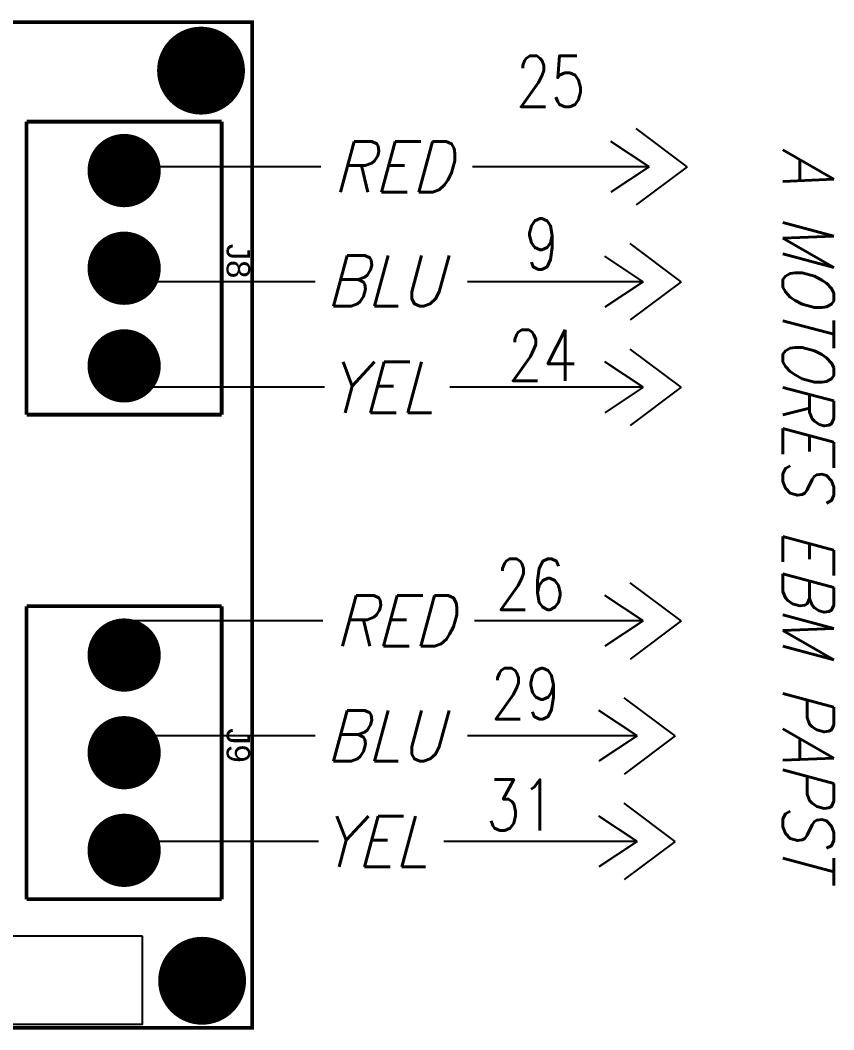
# Model space of a CAD drawing. Header units: inches. Extents: x 15 to 148, y 10 to 111.
# Drawn here: x 133.235 to 135.235, y 106.044 to 108.525 of the extents above; entities that cross this region are included whole.
import ezdxf
from ezdxf.enums import TextEntityAlignment as Align

# ---------------------------------------------------------------- set-up
doc = ezdxf.new("R2010")
doc.units = ezdxf.units.IN
doc.header["$MEASUREMENT"] = 0
for name, color, linetype in [('BLK_12AWG', 7, 'Continuous'), ('MISC', 250, 'Continuous'), ('SYMS', 7, 'Continuous'), ('WIREFIXED', 160, 'Continuous')]:
    doc.layers.add(name, color=color, linetype=linetype)
doc.styles.add('WD', font='romans.shx')

# ---------------------------------------------------------------- blocks, each defined once
blk = doc.blocks.new('EPAD')
at = {"const_width": 0.5}
blk.add_lwpolyline([(-0.25, 0, 1), (0.25, 0, 1)], format="xyb", close=True, dxfattribs=at)
blk = doc.blocks.new('i2c')
at = {"const_width": 0.008}
for points in [[(129.4798, 105.3043), (131.5396, 105.3043), (131.5396, 109.1728), (129.4798, 109.1728), (129.4798, 105.3043)], [(129.4798, 105.3043), (131.5396, 105.3043), (131.5396, 109.1728), (129.4798, 109.1728), (129.4798, 105.3043)], [(129.4798, 105.3043), (131.5396, 105.3043), (131.5396, 109.1728), (129.4798, 109.1728), (129.4798, 105.3043)], [(129.6838, 109.1105), (129.6838, 108.7105)], [(130.2838, 109.1105), (129.6838, 109.1105)], [(129.6838, 109.1105), (129.6838, 108.7105)], [(130.2838, 109.1105), (129.6838, 109.1105)], [(129.6838, 109.1105), (129.6838, 108.7105)], [(130.2838, 109.1105), (129.6838, 109.1105)], [(130.2838, 109.1105), (130.2838, 108.7105)], [(130.2838, 109.1105), (130.2838, 108.7105)], [(130.2838, 109.1105), (130.2838, 108.7105)], [(130.676, 109.1105), (130.676, 108.7105)], [(131.276, 109.1105), (130.676, 109.1105)], [(130.676, 109.1105), (130.676, 108.7105)], [(131.276, 109.1105), (130.676, 109.1105)], [(130.676, 109.1105), (130.676, 108.7105)], [(131.276, 109.1105), (130.676, 109.1105)], [(131.276, 109.1105), (131.276, 108.7105)], [(131.276, 109.1105), (131.276, 108.7105)], [(131.276, 109.1105), (131.276, 108.7105)], [(129.6838, 108.7105), (130.2838, 108.7105)], [(129.6838, 108.7105), (130.2838, 108.7105)], [(129.6838, 108.7105), (130.2838, 108.7105)], [(130.676, 108.7105), (131.276, 108.7105)], [(130.676, 108.7105), (131.276, 108.7105)], [(130.676, 108.7105), (131.276, 108.7105)]]:
    blk.add_lwpolyline(points, dxfattribs=at)
blk.add_lwpolyline([(131.3517, 108.9482), (131.3517, 108.2907), (131.5317, 108.2907), (131.5317, 108.9482), (131.3517, 108.9482)])
for p, xscale, yscale in [((131.4431, 109.0702), 0.18, 0.18), ((129.5791, 109.068), 0.18, 0.18), ((129.7838, 108.9105), 0.15, 0.15), ((129.9838, 108.9105), 0.15, 0.15), ((130.1838, 108.9105), 0.15, 0.15), ((130.776, 108.9105), 0.15, 0.15), ((130.976, 108.9105), 0.15, 0.15), ((131.176, 108.9105), 0.15, 0.15)]:
    blk.add_blockref('EPAD', p, dxfattribs=dict(xscale=xscale, yscale=yscale))
at = {"width": 1.041667}
for s, p in [('J8', (129.9338, 109.1205)), ('J8', (129.9338, 109.1205)), ('J8', (129.9338, 109.1205)), ('J9', (130.926, 109.1205)), ('J9', (130.926, 109.1205)), ('J9', (130.926, 109.1205))]:
    blk.add_text(s, height=0.048, dxfattribs=at).set_placement(p)
blk = doc.blocks.new('HCN2PJ')
for p, q in [((0.0625, 0), (-0.0625, 0.0938)), ((-0.0312, 0), (-0.125, 0.0625)), ((-0.0312, 0), (-0.125, -0.0625)), ((-0.0312, 0), (-0.0938, 0)), ((0.0625, 0), (-0.0625, -0.0938))]:
    blk.add_line(p, q)
at = {"style": 'WD', "width": 0.7}
for tag, p in [('INST', (0.0938, 0.8498)), ('LOC', (0.0938, 0.6802)), ('DESC1', (0.0938, 0.5105)), ('DESC2', (0.0938, 0.3543))]:
    blk.add_attdef(tag, p, '', height=0.125, dxfattribs=at)
at = {"style": 'WD'}
for tag, p, height in [('TAG2', (0.0938, 0.0938), 0.125), ('X2LINK', (-0.0625, 0.125), 0.01), ('X8LINK', (-0.0625, -0.125), 0.01)]:
    blk.add_attdef(tag, p, '', height=height, dxfattribs=at)
for tag, p, height, flags in [('FAMILY', (0.0484, 0.1211), 0.01, 9), ('X4TERMDESC01', (-0.1126, 0.0188), 0.01, 1), ('X4TERM01', (-0.0938, 0), 0.0125, 1), ('X1TERM02', (0.0625, 0), 0.0125, 1), ('X1TERMDESC02', (0.0672, 0.0141), 0.01, 1)]:
    blk.add_attdef(tag, p, '', height=height, dxfattribs=dict(at, flags=flags))
at = {"linetype": 'Continuous', "style": 'WD', "flags": 8}
blk.add_attdef('TERM01', text='', height=0.125, dxfattribs=at).set_placement((-0.1562, -0.047), align=Align.TOP_RIGHT)
blk.add_attdef('TERM02', text='', height=0.125, dxfattribs=at).set_placement((0.0625, -0.047), align=Align.TOP_LEFT)
blk = doc.blocks.new('HT0_LGENERIC')
at = {"style": 'WD', "oblique": 15, "width": 0.9}
blk.add_attdef('COLOR', text='', height=0.125, dxfattribs=at).set_placement((0, 0), align=Align.MIDDLE_CENTER)
at = {"color": 7, "style": 'WD'}
for tag, p in [('X4_TINY_DOT_DONT_REMOVE', (-0.125, 0)), ('X1_TINY_DOT_DONT_REMOVE', (0.125, 0))]:
    blk.add_attdef(tag, p, '', height=0.0001, dxfattribs=at)
at = {"style": 'WD', "flags": 1}
for tag, p in [('X4TERM01', (-0.125, 0)), ('X1TERM01', (0.125, 0))]:
    blk.add_attdef(tag, p, '', height=0.01, dxfattribs=at)
blk = doc.blocks.new('WD_WNH')
at = {"linetype": 'Continuous', "style": 'WD', "width": 0.8}
blk.add_attdef('WIRENO', text='', height=0.125, dxfattribs=at).set_placement((0, 0.0625), align=Align.CENTER)
at = {"style": 'WD', "flags": 1}
for tag, p in [('W01USER', (0, 0.0781)), ('W02USER', (0, 0.0703)), ('W03USER', (0, 0.0625)), ('W04USER', (0, 0.0547)), ('W05USER', (0, 0.0469)), ('W06USER', (0, 0.0391)), ('W07USER', (0, 0.0312)), ('W08USER', (0, 0.0234)), ('W09USER', (0, 0.0156)), ('W10USER', (0, 0.0078))]:
    blk.add_attdef(tag, text='', height=0.005, dxfattribs=at).set_placement(p, align=Align.CENTER)
blk = doc.blocks.new('WD_WNV')
at = {"style": 'WD', "flags": 1}
for tag, p in [('W01USER', (-0.0625, 0.0938)), ('W02USER', (-0.0625, 0.0859)), ('W03USER', (-0.0625, 0.0781)), ('W04USER', (-0.0625, 0.0703)), ('W05USER', (-0.0625, 0.0625)), ('W06USER', (-0.0625, 0.0547)), ('W07USER', (-0.0625, 0.0469)), ('W08USER', (-0.0625, 0.0391)), ('W09USER', (-0.0625, 0.0312)), ('W10USER', (-0.0625, 0.0234))]:
    blk.add_attdef(tag, text='', height=0.005, dxfattribs=at).set_placement(p, align=Align.CENTER)
at = {"linetype": 'Continuous', "style": 'WD', "width": 0.8}
blk.add_attdef('WIRENO', text='', height=0.125, dxfattribs=at).set_placement((-0.05, 0), align=Align.MIDDLE_RIGHT)

msp = doc.modelspace()

# ---------------------------------------------------------------- linework, layer by layer
at = {"layer": 'BLK_12AWG'}
for p, q in [((133.9745, 108.165), (133.5316, 108.165)), ((134.7187, 108.165), (134.347, 108.165)), ((133.4922, 107.8825), (133.4922, 107.9224)), ((133.9601, 107.8825), (133.4922, 107.8825)), ((134.7039, 107.8825), (134.3347, 107.8825)), ((133.4922, 107.623), (133.4922, 107.6708)), ((133.9837, 107.623), (133.4922, 107.623)), ((134.7039, 107.623), (134.2913, 107.623)), ((133.5158, 107.0489), (133.5158, 107.0023)), ((133.9794, 107.0489), (133.5158, 107.0489)), ((134.7039, 107.0489), (134.3519, 107.0489)), ((133.5316, 106.7664), (133.5316, 106.7192)), ((133.9601, 106.7664), (133.5316, 106.7664)), ((134.689, 106.7664), (134.3347, 106.7664)), ((133.9689, 106.5068), (133.5158, 106.5068)), ((134.689, 106.5068), (134.2765, 106.5068))]:
    msp.add_line(p, q, dxfattribs=at)

# ---------------------------------------------------------------- block references
at = {"layer": 'BLK_12AWG', "xscale": 1.2, "yscale": 1.2, "zscale": 1.2, "rotation": 270}
msp.add_blockref('i2c', (2.7982, 263.8962), dxfattribs=at)
at = {"layer": 'SYMS'}
for p in [(134.8124, 108.165), (134.7976, 107.8825), (134.7976, 107.623), (134.7976, 107.0489), (134.7828, 106.7664), (134.7828, 106.5068)]:
    msp.add_blockref('HCN2PJ', p, dxfattribs=at)
ref = msp.add_blockref('HT0_LGENERIC', (134.1504, 108.165), dxfattribs=at)
ref.add_attrib('X1_TINY_DOT_DONT_REMOVE', '.', (134.347, 108.165), dxfattribs={"layer": 'MISC', "color": 7, "height": 0.0001, "style": 'WD'})
ref.add_attrib('X4_TINY_DOT_DONT_REMOVE', '.', (133.9745, 108.165), dxfattribs={"layer": 'MISC', "color": 7, "height": 0.0001, "style": 'WD'})
ref.add_attrib('COLOR', 'RED', dxfattribs={"layer": 'MISC', "height": 0.125, "style": 'WD', "oblique": 15, "width": 0.9}).set_placement((134.1504, 108.165), align=Align.MIDDLE_CENTER)
ref = msp.add_blockref('HT0_LGENERIC', (135.1729, 107.3191), dxfattribs=dict(at, rotation=270))
ref.add_attrib('X1_TINY_DOT_DONT_REMOVE', '.', (135.1729, 107.0195), dxfattribs={"layer": 'MISC', "color": 7, "height": 0.0001, "rotation": 270, "style": 'WD'})
ref.add_attrib('X4_TINY_DOT_DONT_REMOVE', '.', (135.1729, 107.6075), dxfattribs={"layer": 'MISC', "color": 7, "height": 0.0001, "rotation": 270, "style": 'WD'})
ref.add_attrib('COLOR', 'A MOTORES EBM PAPST', dxfattribs={"layer": 'MISC', "height": 0.125, "rotation": 270, "style": 'WD', "oblique": 15, "width": 0.9}).set_placement((135.1729, 107.3191), align=Align.MIDDLE_CENTER)
ref = msp.add_blockref('HT0_LGENERIC', (134.1306, 107.8847), dxfattribs=at)
ref.add_attrib('X1_TINY_DOT_DONT_REMOVE', '.', (134.3347, 107.8847), dxfattribs={"layer": 'MISC', "color": 7, "height": 0.0001, "style": 'WD'})
ref.add_attrib('X4_TINY_DOT_DONT_REMOVE', '.', (133.9601, 107.8847), dxfattribs={"layer": 'MISC', "color": 7, "height": 0.0001, "style": 'WD'})
ref.add_attrib('COLOR', 'BLU', dxfattribs={"layer": 'MISC', "height": 0.125, "style": 'WD', "oblique": 15, "width": 0.9}).set_placement((134.1306, 107.8847), align=Align.MIDDLE_CENTER)
ref = msp.add_blockref('HT0_LGENERIC', (134.1207, 107.623), dxfattribs=at)
ref.add_attrib('X1_TINY_DOT_DONT_REMOVE', '.', (134.2913, 107.623), dxfattribs={"layer": 'MISC', "color": 7, "height": 0.0001, "style": 'WD'})
ref.add_attrib('X4_TINY_DOT_DONT_REMOVE', '.', (133.9837, 107.623), dxfattribs={"layer": 'MISC', "color": 7, "height": 0.0001, "style": 'WD'})
ref.add_attrib('COLOR', 'YEL', dxfattribs={"layer": 'MISC', "height": 0.125, "style": 'WD', "oblique": 15, "width": 0.9}).set_placement((134.1207, 107.623), align=Align.MIDDLE_CENTER)
ref = msp.add_blockref('HT0_LGENERIC', (134.1553, 107.0489), dxfattribs=at)
ref.add_attrib('X1_TINY_DOT_DONT_REMOVE', '.', (134.3519, 107.0489), dxfattribs={"layer": 'MISC', "color": 7, "height": 0.0001, "style": 'WD'})
ref.add_attrib('X4_TINY_DOT_DONT_REMOVE', '.', (133.9794, 107.0489), dxfattribs={"layer": 'MISC', "color": 7, "height": 0.0001, "style": 'WD'})
ref.add_attrib('COLOR', 'RED', dxfattribs={"layer": 'MISC', "height": 0.125, "style": 'WD', "oblique": 15, "width": 0.9}).set_placement((134.1553, 107.0489), align=Align.MIDDLE_CENTER)
ref = msp.add_blockref('HT0_LGENERIC', (134.1306, 106.7664), dxfattribs=at)
ref.add_attrib('X1_TINY_DOT_DONT_REMOVE', '.', (134.3347, 106.7664), dxfattribs={"layer": 'MISC', "color": 7, "height": 0.0001, "style": 'WD'})
ref.add_attrib('X4_TINY_DOT_DONT_REMOVE', '.', (133.9601, 106.7664), dxfattribs={"layer": 'MISC', "color": 7, "height": 0.0001, "style": 'WD'})
ref.add_attrib('COLOR', 'BLU', dxfattribs={"layer": 'MISC', "height": 0.125, "style": 'WD', "oblique": 15, "width": 0.9}).set_placement((134.1306, 106.7664), align=Align.MIDDLE_CENTER)
ref = msp.add_blockref('HT0_LGENERIC', (134.1059, 106.5068), dxfattribs=at)
ref.add_attrib('X1_TINY_DOT_DONT_REMOVE', '.', (134.2765, 106.5068), dxfattribs={"layer": 'MISC', "color": 7, "height": 0.0001, "style": 'WD'})
ref.add_attrib('X4_TINY_DOT_DONT_REMOVE', '.', (133.9689, 106.5068), dxfattribs={"layer": 'MISC', "color": 7, "height": 0.0001, "style": 'WD'})
ref.add_attrib('COLOR', 'YEL', dxfattribs={"layer": 'MISC', "height": 0.125, "style": 'WD', "oblique": 15, "width": 0.9}).set_placement((134.1059, 106.5068), align=Align.MIDDLE_CENTER)
at = {"layer": 'WIREFIXED'}
ref = msp.add_blockref('WD_WNH', (134.3229, 108.1249), dxfattribs=at)
ref.add_attrib('WIRENOF', '25', dxfattribs={"linetype": 'Continuous', "height": 0.125, "style": 'WD', "width": 0.8}).set_placement((134.5395, 108.3124), align=Align.CENTER)
ref = msp.add_blockref('WD_WNV', (134.6105, 107.9754), dxfattribs=at)
ref.add_attrib('WIRENOF', '9', dxfattribs={"linetype": 'Continuous', "height": 0.125, "style": 'WD', "width": 0.8}).set_placement((134.5605, 107.9754), align=Align.MIDDLE_RIGHT)
ref = msp.add_blockref('WD_WNV', (134.6554, 107.7016), dxfattribs=at)
ref.add_attrib('WIRENOF', '24', dxfattribs={"linetype": 'Continuous', "height": 0.125, "style": 'WD', "width": 0.8}).set_placement((134.6054, 107.7016), align=Align.MIDDLE_RIGHT)
ref = msp.add_blockref('WD_WNH', (134.4898, 107.014), dxfattribs=at)
ref.add_attrib('WIRENOF', '26', dxfattribs={"linetype": 'Continuous', "height": 0.125, "style": 'WD', "width": 0.8}).set_placement((134.4898, 107.0765), align=Align.CENTER)
ref = msp.add_blockref('WD_WNH', (134.4775, 106.7452), dxfattribs=at)
ref.add_attrib('WIRENOF', '29', dxfattribs={"linetype": 'Continuous', "height": 0.125, "style": 'WD', "width": 0.8}).set_placement((134.4775, 106.8077), align=Align.CENTER)
ref = msp.add_blockref('WD_WNH', (134.4656, 106.4713), dxfattribs=at)
ref.add_attrib('WIRENOF', '31', dxfattribs={"linetype": 'Continuous', "height": 0.125, "style": 'WD', "width": 0.8}).set_placement((134.4656, 106.5338), align=Align.CENTER)

doc.saveas('drawing.dxf')
